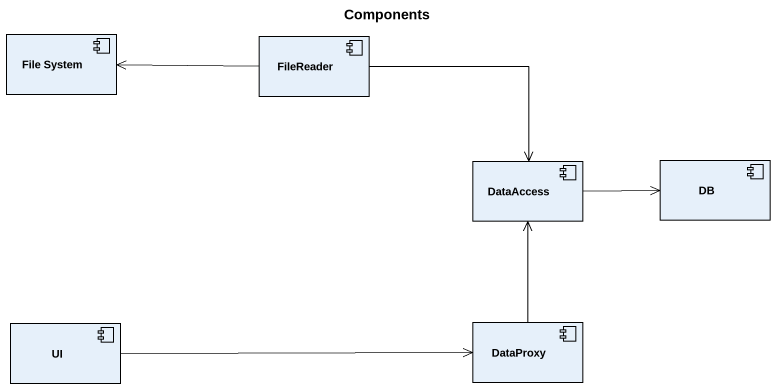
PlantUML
@startuml
title Components
component "File System" as File_System
component FileReader
component DataAccess
component DB
component UI
component DataProxy
FileReader -left-> File_System
DataAccess <-left- FileReader
DataAccess -right-> DB
UI -right-> DataProxy
DataProxy -up-> DataAccess
@enduml
